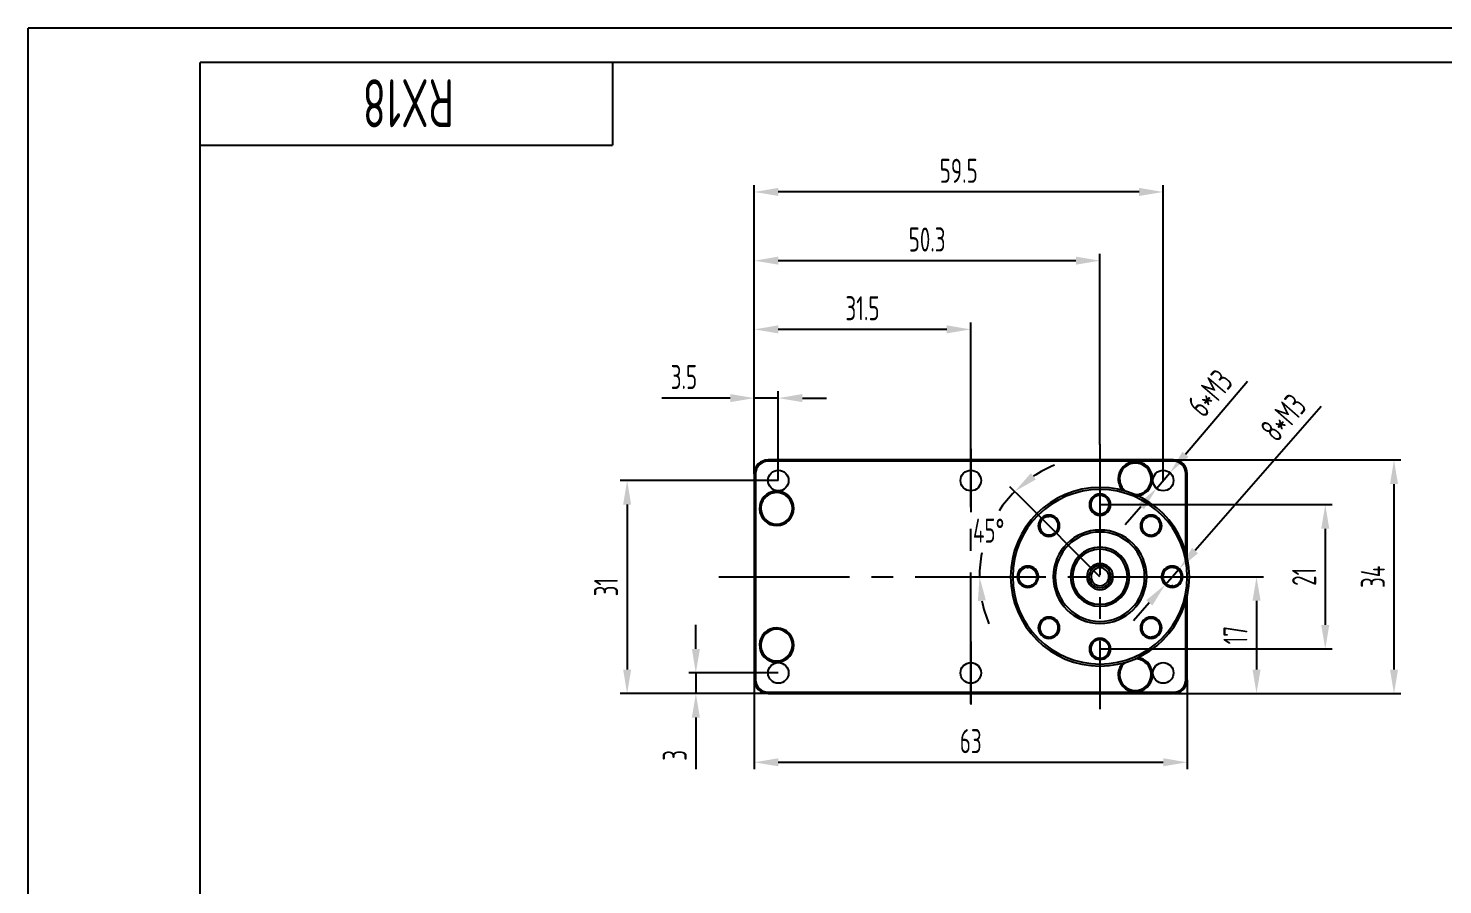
# Model space of a CAD drawing. Header units: inches. Extents: x -25 to 752, y -5 to 292.
# Drawn here: x -25 to 180.8, y 167.4 to 292 of the extents above; entities that cross this region are included whole.
import ezdxf
from ezdxf.enums import TextEntityAlignment as Align

# ---------------------------------------------------------------- set-up
doc = ezdxf.new("R2010")
doc.units = ezdxf.units.IN
doc.header["$MEASUREMENT"] = 0
doc.linetypes.add('CENTER2', pattern=[28.575, 19.05, -3.175, 3.175, -3.175])
for name, color, linetype in [('1轮廓实线层', 7, 'Continuous'), ('2细线层', 4, 'Continuous'), ('3中心线层', 1, 'CENTER2'), ('6文字层', 3, 'Continuous'), ('7标注层', 4, 'Continuous'), ('图框层', 7, 'Continuous')]:
    doc.layers.add(name, color=color, linetype=linetype)
doc.styles.add('PC_TEXTSTYLE', font='ISOCP.SHX', dxfattribs={"width": 0.707, "bigfont": 'GBCBIG.SHX'})
doc.dimstyles.new('GB_ANGULAR', dxfattribs={"dimtxt": 3.5, "dimasz": 3.5, "dimexe": 1, "dimexo": 0, "dimgap": 1.5, "dimtad": 1, "dimtih": 1, "dimtoh": 1, "dimdsep": 46, "dimtxsty": 'PC_TEXTSTYLE', "dimcen": 0, "dimclrd": 256, "dimclrt": 3, "dimadec": 0, "dimazin": 2, "dimtp": 0.1, "dimtm": 0.1, "dimtfac": 0.71, "dimtdec": 3, "dimtmove": 0, "dimatfit": 3, "dimfxl": 1, "dimtfill": 1, "dimarcsym": 0})
doc.dimstyles.new('GB_DIAMETER', dxfattribs={"dimtxt": 3.5, "dimasz": 3.5, "dimexe": 1, "dimexo": 0, "dimgap": 1.5, "dimtad": 1, "dimjust": 4, "dimdsep": 46, "dimtxsty": 'PC_TEXTSTYLE', "dimcen": 0, "dimclrd": 256, "dimclrt": 3, "dimadec": 0, "dimazin": 2, "dimtp": 0.1, "dimtm": 0.1, "dimtfac": 0.71, "dimtdec": 3, "dimtmove": 0, "dimatfit": 2, "dimfxl": 1, "dimtfill": 1, "dimarcsym": 0})
doc.dimstyles.new('GB_LINEAR', dxfattribs={"dimtxt": 3.5, "dimasz": 3.5, "dimexe": 1, "dimexo": 0, "dimgap": 1.5, "dimtad": 1, "dimdsep": 46, "dimtxsty": 'PC_TEXTSTYLE', "dimcen": 0, "dimclrd": 256, "dimclrt": 3, "dimadec": 0, "dimazin": 2, "dimtp": 0.1, "dimtm": 0.1, "dimtfac": 0.71, "dimtdec": 3, "dimtmove": 0, "dimatfit": 3, "dimfxl": 1, "dimtfill": 1, "dimarcsym": 0})

# ---------------------------------------------------------------- blocks, each defined once
blk = doc.blocks.new('ZwmFrameMain_A3^_^无分区图框^_^landscape')
at = {"layer": '1轮廓实线层'}
for p in [(0, 0), (390, 287)]:
    blk.add_line(p, (0, 287), dxfattribs=at)
at = {"layer": '2细线层'}
for p in [(-25, -5), (395, 292)]:
    blk.add_line(p, (-25, 292), dxfattribs=at)
blk = doc.blocks.new('ZwmFrameMain_图样代号')
at = {"layer": '2细线层', "linetype": 'Continuous'}
for p in [(60, 0), (0, -12)]:
    blk.add_line(p, (60, -12), dxfattribs=at)
at = {"layer": '6文字层', "style": 'PC_TEXTSTYLE', "width": 2.827942}
blk.add_attdef('图样代号', text='', height=7, rotation=180, dxfattribs=at).set_placement((58.24, -2.4), (2.35, -2.4), align=Align.FIT)
blk = doc.blocks.new('*D10')
at = {"layer": '7标注层', "color": 0, "lineweight": -2}
for p, q in [((141.71, 229.18), (174.71, 229.18)), ((141.71, 195.18), (174.71, 195.18))]:
    blk.add_line(p, q, dxfattribs=at)
at = {"layer": '7标注层', "lineweight": -2}
blk.add_line((173.71, 225.68), (173.71, 198.68), dxfattribs=at)
at = {"layer": '7标注层'}
for points in [[(174.3, 225.68), (173.13, 225.68), (173.71, 229.18)], [(173.13, 198.68), (174.3, 198.68), (173.71, 195.18)]]:
    blk.add_solid(points, dxfattribs=at)
at = {"layer": 'Defpoints', "color": 0}
for p in [(141.71, 229.18), (141.71, 195.18), (173.71, 195.18)]:
    blk.add_point(p, dxfattribs=at)
at = {"layer": '7标注层', "color": 3, "insert": (170.64, 212.18), "char_height": 3.5, "attachment_point": 5, "rotation": 90, "style": 'PC_TEXTSTYLE', "bg_fill": 3, "box_fill_scale": 1.25, "bg_fill_color": 257, "bg_fill_transparency": 0}
blk.add_mtext('34', dxfattribs=at)
blk = doc.blocks.new('*D11')
at = {"layer": '7标注层', "color": 0, "lineweight": -2}
for p, q in [((80.63, 227.18), (80.63, 249.18)), ((112.13, 226.18), (112.13, 249.18))]:
    blk.add_line(p, q, dxfattribs=at)
at = {"layer": '7标注层', "lineweight": -2}
blk.add_line((108.63, 248.18), (84.13, 248.18), dxfattribs=at)
at = {"layer": '7标注层'}
for points in [[(84.13, 248.77), (84.13, 247.6), (80.63, 248.18)], [(108.63, 247.6), (108.63, 248.77), (112.13, 248.18)]]:
    blk.add_solid(points, dxfattribs=at)
at = {"layer": 'Defpoints', "color": 0}
for p in [(80.63, 248.18), (80.63, 227.18), (112.13, 226.18)]:
    blk.add_point(p, dxfattribs=at)
at = {"layer": '7标注层', "color": 3, "insert": (96.38, 251.26), "char_height": 3.5, "attachment_point": 5, "style": 'PC_TEXTSTYLE', "bg_fill": 3, "box_fill_scale": 1.25, "bg_fill_color": 257, "bg_fill_transparency": 0}
blk.add_mtext('31.5', dxfattribs=at)
blk = doc.blocks.new('*D12')
at = {"layer": '7标注层', "color": 0, "lineweight": -2}
for p, q in [((80.63, 227.18), (80.63, 239.18)), ((84.13, 226.18), (84.13, 239.18))]:
    blk.add_line(p, q, dxfattribs=at)
at = {"layer": '7标注层', "lineweight": -2}
for p, q in [((77.13, 238.18), (67.17, 238.18)), ((84.13, 238.18), (80.63, 238.18)), ((87.63, 238.18), (91.13, 238.18))]:
    blk.add_line(p, q, dxfattribs=at)
at = {"layer": '7标注层'}
for points in [[(77.13, 237.6), (77.13, 238.77), (80.63, 238.18)], [(87.63, 238.77), (87.63, 237.6), (84.13, 238.18)]]:
    blk.add_solid(points, dxfattribs=at)
at = {"layer": 'Defpoints', "color": 0}
for p in [(80.63, 238.18), (80.63, 227.18), (84.13, 226.18)]:
    blk.add_point(p, dxfattribs=at)
at = {"layer": '7标注层', "color": 3, "insert": (70.4, 241.26), "char_height": 3.5, "attachment_point": 5, "style": 'PC_TEXTSTYLE', "bg_fill": 3, "box_fill_scale": 1.25, "bg_fill_color": 257, "bg_fill_transparency": 0}
blk.add_mtext('3.5', dxfattribs=at)
blk = doc.blocks.new('*D13')
at = {"layer": '7标注层', "color": 0, "lineweight": -2}
for p, q in [((80.63, 227.18), (80.63, 269.18)), ((140.13, 226.18), (140.13, 269.18))]:
    blk.add_line(p, q, dxfattribs=at)
at = {"layer": '7标注层', "lineweight": -2}
blk.add_line((136.63, 268.18), (84.13, 268.18), dxfattribs=at)
at = {"layer": '7标注层'}
for points in [[(84.13, 268.77), (84.13, 267.6), (80.63, 268.18)], [(136.63, 267.6), (136.63, 268.77), (140.13, 268.18)]]:
    blk.add_solid(points, dxfattribs=at)
at = {"layer": 'Defpoints', "color": 0}
for p in [(80.63, 268.18), (80.63, 227.18), (140.13, 226.18)]:
    blk.add_point(p, dxfattribs=at)
at = {"layer": '7标注层', "color": 3, "insert": (110.38, 271.26), "char_height": 3.5, "attachment_point": 5, "style": 'PC_TEXTSTYLE', "bg_fill": 3, "box_fill_scale": 1.25, "bg_fill_color": 257, "bg_fill_transparency": 0}
blk.add_mtext('59.5', dxfattribs=at)
blk = doc.blocks.new('*D14')
at = {"layer": '7标注层', "color": 0, "lineweight": -2}
for p, q in [((80.63, 197.18), (80.63, 184.18)), ((143.63, 197.18), (143.63, 184.18))]:
    blk.add_line(p, q, dxfattribs=at)
at = {"layer": '7标注层', "lineweight": -2}
blk.add_line((84.13, 185.18), (140.13, 185.18), dxfattribs=at)
at = {"layer": '7标注层'}
for points in [[(84.13, 185.77), (84.13, 184.6), (80.63, 185.18)], [(140.13, 184.6), (140.13, 185.77), (143.63, 185.18)]]:
    blk.add_solid(points, dxfattribs=at)
at = {"layer": 'Defpoints', "color": 0}
for p in [(80.63, 197.18), (143.63, 197.18), (143.63, 185.18)]:
    blk.add_point(p, dxfattribs=at)
at = {"layer": '7标注层', "color": 3, "insert": (112.13, 188.26), "char_height": 3.5, "attachment_point": 5, "style": 'PC_TEXTSTYLE', "bg_fill": 3, "box_fill_scale": 1.25, "bg_fill_color": 257, "bg_fill_transparency": 0}
blk.add_mtext('63', dxfattribs=at)
blk = doc.blocks.new('*D15')
at = {"layer": '7标注层', "color": 0, "lineweight": -2}
for p, q in [((84.13, 226.18), (61.13, 226.18)), ((82.63, 195.18), (61.13, 195.18))]:
    blk.add_line(p, q, dxfattribs=at)
at = {"layer": '7标注层', "lineweight": -2}
blk.add_line((62.13, 222.68), (62.13, 198.68), dxfattribs=at)
at = {"layer": '7标注层'}
for points in [[(62.72, 222.68), (61.55, 222.68), (62.13, 226.18)], [(61.55, 198.68), (62.72, 198.68), (62.13, 195.18)]]:
    blk.add_solid(points, dxfattribs=at)
at = {"layer": 'Defpoints', "color": 0}
for p in [(84.13, 226.18), (62.13, 195.18), (82.63, 195.18)]:
    blk.add_point(p, dxfattribs=at)
at = {"layer": '7标注层', "color": 3, "insert": (59.06, 210.68), "char_height": 3.5, "attachment_point": 5, "rotation": 90, "style": 'PC_TEXTSTYLE', "bg_fill": 3, "box_fill_scale": 1.25, "bg_fill_color": 257, "bg_fill_transparency": 0}
blk.add_mtext('31', dxfattribs=at)
blk = doc.blocks.new('*D16')
at = {"layer": '7标注层', "lineweight": -2}
for p, q in [((72.13, 201.68), (72.13, 205.18)), ((72.13, 198.18), (72.13, 195.18)), ((72.13, 191.68), (72.13, 184.19))]:
    blk.add_line(p, q, dxfattribs=at)
at = {"layer": '7标注层', "color": 0, "lineweight": -2}
for p, q in [((84.13, 198.18), (71.13, 198.18)), ((82.63, 195.18), (71.13, 195.18))]:
    blk.add_line(p, q, dxfattribs=at)
at = {"layer": '7标注层'}
for points in [[(71.55, 201.68), (72.72, 201.68), (72.13, 198.18)], [(72.72, 191.68), (71.55, 191.68), (72.13, 195.18)]]:
    blk.add_solid(points, dxfattribs=at)
at = {"layer": 'Defpoints', "color": 0}
for p in [(84.13, 198.18), (72.13, 195.18), (82.63, 195.18)]:
    blk.add_point(p, dxfattribs=at)
at = {"layer": '7标注层', "color": 3, "insert": (69.06, 186.19), "char_height": 3.5, "attachment_point": 5, "rotation": 90, "style": 'PC_TEXTSTYLE', "bg_fill": 3, "box_fill_scale": 1.25, "bg_fill_color": 257, "bg_fill_transparency": 0}
blk.add_mtext('3', dxfattribs=at)
blk = doc.blocks.new('*D17')
at = {"layer": '7标注层', "color": 0, "lineweight": -2}
for p, q in [((148.11, 212.18), (154.71, 212.18)), ((148.11, 195.18), (154.71, 195.18))]:
    blk.add_line(p, q, dxfattribs=at)
at = {"layer": '7标注层', "lineweight": -2}
blk.add_line((153.71, 208.68), (153.71, 198.68), dxfattribs=at)
at = {"layer": '7标注层'}
for points in [[(154.3, 208.68), (153.13, 208.68), (153.71, 212.18)], [(153.13, 198.68), (154.3, 198.68), (153.71, 195.18)]]:
    blk.add_solid(points, dxfattribs=at)
at = {"layer": 'Defpoints', "color": 0}
for p in [(148.11, 212.18), (148.11, 195.18), (153.71, 195.18)]:
    blk.add_point(p, dxfattribs=at)
at = {"layer": '7标注层', "color": 3, "insert": (150.64, 203.68), "char_height": 3.5, "attachment_point": 5, "rotation": 90, "style": 'PC_TEXTSTYLE', "bg_fill": 3, "box_fill_scale": 1.25, "bg_fill_color": 257, "bg_fill_transparency": 0}
blk.add_mtext('17', dxfattribs=at)
blk = doc.blocks.new('*D26')
at = {"layer": '7标注层', "color": 0, "lineweight": -2}
for p, q in [((130.93, 222.68), (164.71, 222.68)), ((130.93, 201.68), (164.71, 201.68))]:
    blk.add_line(p, q, dxfattribs=at)
at = {"layer": '7标注层', "lineweight": -2}
blk.add_line((163.71, 219.18), (163.71, 205.18), dxfattribs=at)
at = {"layer": '7标注层'}
for points in [[(164.3, 219.18), (163.13, 219.18), (163.71, 222.68)], [(163.13, 205.18), (164.3, 205.18), (163.71, 201.68)]]:
    blk.add_solid(points, dxfattribs=at)
at = {"layer": 'Defpoints', "color": 0}
for p in [(130.93, 222.68), (130.93, 201.68), (163.71, 201.68)]:
    blk.add_point(p, dxfattribs=at)
at = {"layer": '7标注层', "color": 3, "insert": (160.64, 212.18), "char_height": 3.5, "attachment_point": 5, "rotation": 90, "style": 'PC_TEXTSTYLE', "bg_fill": 3, "box_fill_scale": 1.25, "bg_fill_color": 257, "bg_fill_transparency": 0}
blk.add_mtext('21', dxfattribs=at)
blk = doc.blocks.new('*D27')
at = {"layer": '7标注层', "color": 0, "lineweight": -2}
blk.add_line((119.6, 223.52), (117.83, 225.29), dxfattribs=at)
at = {"layer": '7标注层', "lineweight": -2}
for start, end in [(112.0935, 123.5471), (135.0007, 146.7676), (168.6172, 180), (191.4536, 202.9072)]:
    blk.add_arc((130.93, 212.18), 17.54, start, end, dxfattribs=at)
at = {"layer": '7标注层'}
for points in [[(120.87, 227.25), (121.61, 226.35), (118.53, 224.59)], [(114.33, 208.76), (113.17, 208.64), (113.4, 212.18)]]:
    blk.add_solid(points, dxfattribs=at)
at = {"layer": 'Defpoints', "color": 0}
for p in [(119.6, 223.52), (115.12, 219.77), (75.45, 212.18), (130.93, 212.18), (148.11, 212.18)]:
    blk.add_point(p, dxfattribs=at)
at = {"layer": '7标注层', "color": 3, "insert": (114.73, 218.9), "char_height": 3.5, "attachment_point": 5, "style": 'PC_TEXTSTYLE'}
blk.add_mtext('45%%d', dxfattribs=at)
blk = doc.blocks.new('*D28')
at = {"layer": '7标注层', "lineweight": -2}
for p, q in [((152.42, 240.6), (143.38, 229.99)), ((139.16, 225.04), (141.11, 227.33)), ((136.89, 222.38), (134.62, 219.72))]:
    blk.add_line(p, q, dxfattribs=at)
at = {"layer": '7标注层'}
for points in [[(142.93, 230.37), (143.82, 229.61), (141.11, 227.33)], [(137.34, 222), (136.45, 222.76), (139.16, 225.04)]]:
    blk.add_solid(points, dxfattribs=at)
at = {"layer": 'Defpoints', "color": 0}
for p in [(141.11, 227.33), (139.16, 225.04)]:
    blk.add_point(p, dxfattribs=at)
at = {"layer": '7标注层', "color": 3, "insert": (146.94, 238.91), "char_height": 3.5, "attachment_point": 5, "rotation": 49.5603, "style": 'PC_TEXTSTYLE', "bg_fill": 3, "box_fill_scale": 1.25, "bg_fill_color": 257, "bg_fill_transparency": 0}
blk.add_mtext('6*M3', dxfattribs=at)
blk = doc.blocks.new('*D29')
at = {"layer": '7标注层', "lineweight": -2}
for p, q in [((163.13, 236.97), (144.76, 215.98)), ((140.41, 211.02), (142.46, 213.35)), ((138.11, 208.38), (135.8, 205.75))]:
    blk.add_line(p, q, dxfattribs=at)
at = {"layer": '7标注层'}
for points in [[(144.32, 216.37), (145.2, 215.6), (142.46, 213.35)], [(138.55, 208), (137.67, 208.77), (140.41, 211.02)]]:
    blk.add_solid(points, dxfattribs=at)
at = {"layer": 'Defpoints', "color": 0}
for p in [(142.46, 213.35), (140.41, 211.02)]:
    blk.add_point(p, dxfattribs=at)
at = {"layer": '7标注层', "color": 3, "insert": (157.62, 235.35), "char_height": 3.5, "attachment_point": 5, "rotation": 48.8049, "style": 'PC_TEXTSTYLE', "bg_fill": 3, "box_fill_scale": 1.25, "bg_fill_color": 257, "bg_fill_transparency": 0}
blk.add_mtext('8*M3', dxfattribs=at)
blk = doc.blocks.new('*D31')
at = {"layer": '7标注层', "color": 0, "lineweight": -2}
for p, q in [((80.63, 227.18), (80.63, 259.18)), ((130.93, 231.45), (130.93, 259.18))]:
    blk.add_line(p, q, dxfattribs=at)
at = {"layer": '7标注层', "lineweight": -2}
blk.add_line((127.43, 258.18), (84.13, 258.18), dxfattribs=at)
at = {"layer": '7标注层'}
for points in [[(84.13, 258.77), (84.13, 257.6), (80.63, 258.18)], [(127.43, 257.6), (127.43, 258.77), (130.93, 258.18)]]:
    blk.add_solid(points, dxfattribs=at)
at = {"layer": 'Defpoints', "color": 0}
for p in [(80.63, 258.18), (130.93, 231.45), (80.63, 227.18)]:
    blk.add_point(p, dxfattribs=at)
at = {"layer": '7标注层', "color": 3, "insert": (105.78, 261.26), "char_height": 3.5, "attachment_point": 5, "style": 'PC_TEXTSTYLE', "bg_fill": 3, "box_fill_scale": 1.25, "bg_fill_color": 257, "bg_fill_transparency": 0}
blk.add_mtext('50.3', dxfattribs=at)

msp = doc.modelspace()

# ---------------------------------------------------------------- linework, layer by layer
at = {"color": 7, "linetype": 'Continuous', "lineweight": 25}
for p, q in [((141.634, 229.185), (82.634, 229.185)), ((141.634, 228.985), (82.634, 228.985)), ((80.634, 227.185), (80.634, 197.185)), ((80.834, 227.185), (80.834, 197.185)), ((143.434, 215.755), (143.434, 227.185)), ((143.634, 214.961), (143.634, 227.185)), ((132.284, 222.685), (132.256, 222.827)), ((132.269, 222.761), (132.271, 222.618)), ((124.464, 220.564), (124.343, 220.645)), ((124.4, 220.607), (124.502, 220.507)), ((131.418, 221.424), (131.479, 221.265)), ((124.743, 219.06), (124.898, 218.99)), ((137.809, 218.376), (137.74, 218.221)), ((139.357, 218.719), (139.257, 218.617)), ((139.314, 218.655), (139.394, 218.775)), ((120.434, 213.535), (120.292, 213.506)), ((120.358, 213.519), (120.501, 213.521)), ((121.695, 212.668), (121.854, 212.729)), ((143.634, 212.184), (143.634, 212.185)), ((140.174, 211.701), (140.015, 211.64)), ((143.434, 197.185), (143.434, 208.614)), ((143.634, 197.185), (143.634, 209.408)), ((124.059, 205.993), (124.129, 206.148)), ((122.555, 205.714), (122.474, 205.594)), ((122.512, 205.65), (122.612, 205.752)), ((137.126, 205.309), (136.971, 205.379)), ((137.469, 203.762), (137.367, 203.862)), ((137.404, 203.805), (137.525, 203.724)), ((129.584, 201.685), (129.613, 201.542)), ((129.6, 201.608), (129.598, 201.751)), ((130.451, 202.945), (130.39, 203.104)), ((82.634, 195.385), (141.634, 195.385)), ((82.634, 195.185), (141.634, 195.185))]:
    msp.add_line(p, q, dxfattribs=at)
for centre, radius, start, end in [((82.634, 227.185), 2, 90, 180), ((82.634, 227.185), 1.8, 90, 180), ((136.084, 226.435), 2.5, 3.03532, 180), ((136.084, 226.435), 2.3, 0, 180), ((141.634, 227.185), 2, 0, 90), ((141.634, 227.185), 1.8, 0, 90), ((136.084, 226.435), 2.5, 180, 222.03766), ((136.084, 226.435), 2.3, 180, 231.06151), ((83.884, 222.135), 2.5, 93.02728, 0), ((83.884, 222.135), 2.3, 86.48007, 180), ((83.884, 222.135), 2.3, 0, 86.48007), ((83.884, 222.135), 2.5, 0, 79.90266), ((136.084, 226.435), 2.5, 278.22227, 349.89884), ((130.934, 222.685), 1.55, 0, 180), ((130.934, 222.685), 1.55, 180, 0), ((130.934, 222.685), 1.35, 290.97646, 0), ((130.934, 222.685), 1.35, 0, 46.17646), ((83.884, 222.135), 2.3, 180, 0), ((123.51, 219.609), 1.55, 45, 225), ((123.51, 219.609), 1.55, 225, 45), ((123.51, 219.609), 1.35, 45, 91.17646), ((123.51, 219.609), 1.35, 335.97646, 45), ((138.359, 219.609), 1.55, 135, 315), ((138.359, 219.609), 1.55, 315, 135), ((130.934, 212.185), 6.8, 90, 270), ((130.934, 212.185), 6.5, 90, 270), ((130.934, 212.185), 6.8, 270, 90), ((130.934, 212.185), 6.5, 270, 90), ((138.359, 219.609), 1.35, 245.97646, 315), ((138.359, 219.609), 1.35, 315, 1.17646), ((130.934, 212.185), 4.3, 90, 270), ((130.934, 212.185), 4, 90, 270), ((130.934, 212.185), 4.3, 270, 90), ((130.934, 212.185), 4, 270, 90), ((130.934, 212.185), 1.9, 90, 270), ((130.934, 212.185), 1.9, 270, 90), ((120.434, 212.185), 1.55, 90, 270), ((120.434, 212.185), 1.35, 90, 136.17646), ((120.434, 212.185), 1.55, 270, 90), ((120.434, 212.185), 1.35, 20.97646, 90), ((130.934, 212.185), 1.6, 90, 270), ((130.934, 212.185), 1.3, 0, 180), ((130.934, 212.185), 1.3, 180, 0), ((130.934, 212.185), 1.6, 270, 90), ((123.51, 204.76), 1.55, 135, 315), ((123.51, 204.76), 1.55, 315, 135), ((123.51, 204.76), 1.35, 65.97646, 135), ((138.359, 204.76), 1.55, 45, 225), ((138.359, 204.76), 1.55, 225, 45), ((83.884, 202.235), 2.5, 0, 266.97301), ((83.884, 202.235), 2.3, 0, 180), ((123.51, 204.76), 1.35, 135, 181.17646), ((138.359, 204.76), 1.35, 155.97646, 225), ((138.359, 204.76), 1.35, 225, 271.17646), ((83.884, 202.235), 2.3, 180, 273.51253), ((83.884, 202.235), 2.3, 273.51253, 0), ((83.884, 202.235), 2.5, 280.0975, 0), ((130.934, 201.685), 1.55, 0, 180), ((130.934, 201.685), 1.55, 180, 0), ((130.934, 201.685), 1.35, 110.97646, 180), ((130.934, 201.685), 1.35, 180, 226.17646), ((136.084, 197.935), 2.3, 128.93849, 180), ((136.084, 197.935), 2.3, 0, 90.80157), ((136.084, 197.935), 2.5, 10.1012, 81.77773), ((136.084, 197.935), 2.5, 137.96234, 180), ((136.084, 197.935), 2.5, 180, 356.96488), ((136.084, 197.935), 2.3, 180, 0), ((82.634, 197.185), 2, 180, 270), ((82.634, 197.185), 1.8, 180, 270), ((141.634, 197.185), 1.8, 270, 0), ((141.634, 197.185), 2, 270, 0)]:
    msp.add_arc(centre, radius, start, end, dxfattribs=at)
for points in [[(138.553, 226.185), (138.557, 226.268), (138.563, 226.351), (138.569, 226.435)], [(138.569, 197.935), (138.563, 198.019), (138.557, 198.101), (138.553, 198.185)]]:
    msp.add_open_spline(points, degree=3, dxfattribs=at)
for points, knots in [([(138.569, 226.435), (138.571, 226.457), (138.575, 226.501), (138.579, 226.545), (138.581, 226.567)], [0, 0, 0, 0, 0.4968301, 1, 1, 1, 1]), ([(84.036, 224.609), (83.989, 224.612), (83.894, 224.618), (83.8, 224.627), (83.752, 224.631)], [0, 0, 0, 0, 0.4974933, 1, 1, 1, 1]), ([(84.323, 224.596), (84.275, 224.597), (84.18, 224.6), (84.084, 224.606), (84.036, 224.609)], [0, 0, 0, 0, 0.5023015, 1, 1, 1, 1]), ([(138.546, 225.996), (138.547, 226.028), (138.549, 226.09), (138.552, 226.153), (138.553, 226.185)], [0, 0, 0, 0, 0.5024829, 1, 1, 1, 1]), ([(131.479, 221.265), (131.247, 221.183), (130.997, 221.159), (130.518, 221.229), (130.288, 221.323), (129.902, 221.605), (129.744, 221.792), (129.536, 222.216), (129.485, 222.452), (129.491, 222.685)], [0, 0, 0, 0, 0.25, 0.25, 0.5, 0.5, 0.75, 0.75, 1, 1, 1, 1]), ([(129.491, 222.685), (129.499, 222.965), (129.591, 223.241), (129.909, 223.693), (130.134, 223.87), (130.64, 224.069), (130.92, 224.091), (131.443, 223.98), (131.685, 223.846), (131.869, 223.659)], [0, 0, 0, 0, 0.25, 0.25, 0.5, 0.5, 0.75, 0.75, 1, 1, 1, 1]), ([(131.877, 223.647), (131.741, 223.754), (131.466, 223.972), (130.933, 224.068), (130.404, 223.965), (129.957, 223.664), (129.645, 223.215), (129.605, 222.861), (129.584, 222.685)], [0, 0, 0, 0, 0.1628907, 0.3303125, 0.4977344, 0.6651563, 0.8325781, 1, 1, 1, 1]), ([(129.584, 222.685), (129.584, 222.467), (129.638, 222.249), (129.841, 221.863), (129.99, 221.696), (130.349, 221.449), (130.559, 221.37), (130.992, 221.318), (131.214, 221.346), (131.418, 221.424)], [0, 0, 0, 0, 0.25, 0.25, 0.5, 0.5, 0.75, 0.75, 1, 1, 1, 1]), ([(132.179, 222.163), (132.18, 222.165), (132.278, 222.312), (132.281, 222.499), (132.284, 222.685)], [0, 0, 0, 0, 0.0104059, 1, 1, 1, 1]), ([(122.489, 218.589), (122.296, 218.793), (122.166, 219.053), (122.071, 219.597), (122.106, 219.881), (122.323, 220.38), (122.505, 220.594), (122.954, 220.885), (123.219, 220.961), (123.482, 220.959)], [0, 0, 0, 0, 0.25, 0.25, 0.5, 0.5, 0.75, 0.75, 1, 1, 1, 1]), ([(123.496, 220.956), (123.324, 220.936), (122.975, 220.896), (122.53, 220.586), (122.23, 220.139), (122.126, 219.611), (122.223, 219.072), (122.445, 218.794), (122.555, 218.655)], [0, 0, 0, 0, 0.16289066, 0.33031253, 0.4977344, 0.66515626, 0.83257813, 1, 1, 1, 1]), ([(124.758, 220.12), (124.758, 220.122), (124.723, 220.296), (124.593, 220.431), (124.464, 220.564)], [0, 0, 0, 0, 0.0104059, 1, 1, 1, 1]), ([(137.74, 218.221), (137.519, 218.327), (137.325, 218.486), (137.035, 218.875), (136.939, 219.103), (136.865, 219.576), (136.886, 219.819), (137.039, 220.266), (137.169, 220.469), (137.339, 220.629)], [0, 0, 0, 0, 0.25, 0.25, 0.5, 0.5, 0.75, 0.75, 1, 1, 1, 1]), ([(137.404, 220.564), (137.25, 220.41), (137.134, 220.218), (137.005, 219.802), (136.992, 219.578), (137.071, 219.149), (137.164, 218.945), (137.433, 218.603), (137.61, 218.465), (137.809, 218.376)], [0, 0, 0, 0, 0.25, 0.25, 0.5, 0.5, 0.75, 0.75, 1, 1, 1, 1]), ([(137.339, 220.629), (137.543, 220.823), (137.803, 220.952), (138.347, 221.048), (138.631, 221.013), (139.129, 220.796), (139.343, 220.614), (139.634, 220.165), (139.711, 219.9), (139.709, 219.637)], [0, 0, 0, 0, 0.25, 0.25, 0.5, 0.5, 0.75, 0.75, 1, 1, 1, 1]), ([(139.706, 219.596), (139.707, 219.6), (139.743, 219.777), (139.623, 220.141), (139.343, 220.588), (138.888, 220.889), (138.361, 220.992), (137.822, 220.896), (137.544, 220.674), (137.404, 220.564)], [0, 0, 0, 0, 0.0042472, 0.170206, 0.3361648, 0.5021236, 0.6680824, 0.8340412, 1, 1, 1, 1]), ([(124.898, 218.99), (124.792, 218.769), (124.633, 218.575), (124.244, 218.285), (124.016, 218.19), (123.543, 218.115), (123.299, 218.137), (122.853, 218.289), (122.65, 218.42), (122.489, 218.589)], [0, 0, 0, 0, 0.25, 0.25, 0.5, 0.5, 0.75, 0.75, 1, 1, 1, 1]), ([(122.555, 218.655), (122.709, 218.5), (122.901, 218.385), (123.317, 218.255), (123.541, 218.242), (123.97, 218.321), (124.174, 218.414), (124.516, 218.684), (124.654, 218.861), (124.743, 219.06)], [0, 0, 0, 0, 0.25, 0.25, 0.5, 0.5, 0.75, 0.75, 1, 1, 1, 1]), ([(138.87, 218.361), (138.872, 218.361), (139.046, 218.395), (139.181, 218.526), (139.314, 218.655)], [0, 0, 0, 0, 0.0104059, 1, 1, 1, 1]), ([(120.434, 210.742), (120.154, 210.749), (119.878, 210.841), (119.425, 211.159), (119.249, 211.384), (119.05, 211.89), (119.028, 212.17), (119.139, 212.693), (119.273, 212.935), (119.46, 213.119)], [0, 0, 0, 0, 0.25, 0.25, 0.5, 0.5, 0.75, 0.75, 1, 1, 1, 1]), ([(119.472, 213.127), (119.364, 212.992), (119.147, 212.717), (119.051, 212.183), (119.154, 211.654), (119.455, 211.207), (119.904, 210.895), (120.258, 210.855), (120.434, 210.835)], [0, 0, 0, 0, 0.16289066, 0.33031253, 0.4977344, 0.66515626, 0.83257813, 1, 1, 1, 1]), ([(120.956, 213.429), (120.954, 213.43), (120.807, 213.529), (120.62, 213.532), (120.434, 213.535)], [0, 0, 0, 0, 0.0104059, 1, 1, 1, 1]), ([(121.854, 212.729), (121.935, 212.497), (121.96, 212.247), (121.89, 211.768), (121.796, 211.539), (121.514, 211.152), (121.327, 210.995), (120.903, 210.786), (120.667, 210.735), (120.434, 210.742)], [0, 0, 0, 0, 0.25, 0.25, 0.5, 0.5, 0.75, 0.75, 1, 1, 1, 1]), ([(120.434, 210.835), (120.652, 210.835), (120.87, 210.888), (121.256, 211.091), (121.423, 211.24), (121.67, 211.599), (121.749, 211.809), (121.801, 212.242), (121.773, 212.464), (121.695, 212.668)], [0, 0, 0, 0, 0.25, 0.25, 0.5, 0.5, 0.75, 0.75, 1, 1, 1, 1]), ([(122.999, 206.008), (122.997, 206.008), (122.823, 205.974), (122.688, 205.843), (122.555, 205.714)], [0, 0, 0, 0, 0.0104059, 1, 1, 1, 1]), ([(124.464, 203.805), (124.618, 203.959), (124.734, 204.151), (124.864, 204.568), (124.877, 204.791), (124.798, 205.22), (124.705, 205.424), (124.435, 205.767), (124.258, 205.904), (124.059, 205.993)], [0, 0, 0, 0, 0.25, 0.25, 0.5, 0.5, 0.75, 0.75, 1, 1, 1, 1]), ([(124.129, 206.148), (124.35, 206.042), (124.544, 205.883), (124.833, 205.494), (124.929, 205.266), (125.004, 204.793), (124.982, 204.55), (124.83, 204.103), (124.699, 203.9), (124.53, 203.74)], [0, 0, 0, 0, 0.25, 0.25, 0.5, 0.5, 0.75, 0.75, 1, 1, 1, 1]), ([(136.971, 205.379), (137.076, 205.6), (137.236, 205.794), (137.625, 206.084), (137.853, 206.179), (138.326, 206.254), (138.569, 206.232), (139.016, 206.08), (139.219, 205.949), (139.379, 205.78)], [0, 0, 0, 0, 0.25, 0.25, 0.5, 0.5, 0.75, 0.75, 1, 1, 1, 1]), ([(139.314, 205.714), (139.16, 205.869), (138.968, 205.984), (138.551, 206.114), (138.328, 206.127), (137.899, 206.048), (137.695, 205.955), (137.352, 205.685), (137.215, 205.509), (137.126, 205.309)], [0, 0, 0, 0, 0.25, 0.25, 0.5, 0.5, 0.75, 0.75, 1, 1, 1, 1]), ([(122.162, 204.773), (122.161, 204.769), (122.126, 204.592), (122.245, 204.228), (122.526, 203.781), (122.981, 203.48), (123.508, 203.377), (124.047, 203.474), (124.325, 203.695), (124.464, 203.805)], [0, 0, 0, 0, 0.0042472, 0.170206, 0.3361648, 0.5021236, 0.6680824, 0.8340412, 1, 1, 1, 1]), ([(124.53, 203.74), (124.326, 203.546), (124.066, 203.417), (123.522, 203.321), (123.238, 203.356), (122.739, 203.573), (122.525, 203.755), (122.234, 204.204), (122.158, 204.469), (122.16, 204.732)], [0, 0, 0, 0, 0.25, 0.25, 0.5, 0.5, 0.75, 0.75, 1, 1, 1, 1]), ([(137.111, 204.249), (137.111, 204.247), (137.145, 204.073), (137.276, 203.938), (137.404, 203.805)], [0, 0, 0, 0, 0.0104059, 1, 1, 1, 1]), ([(138.346, 203.413), (138.35, 203.412), (138.527, 203.376), (138.891, 203.495), (139.338, 203.776), (139.639, 204.231), (139.742, 204.758), (139.645, 205.297), (139.424, 205.575), (139.314, 205.714)], [0, 0, 0, 0, 0.0042472, 0.170206, 0.3361648, 0.5021236, 0.6680824, 0.8340412, 1, 1, 1, 1]), ([(139.379, 205.78), (139.572, 205.576), (139.702, 205.316), (139.798, 204.772), (139.763, 204.488), (139.546, 203.989), (139.364, 203.776), (138.915, 203.484), (138.65, 203.408), (138.387, 203.41)], [0, 0, 0, 0, 0.25, 0.25, 0.5, 0.5, 0.75, 0.75, 1, 1, 1, 1]), ([(129.69, 202.206), (129.689, 202.204), (129.59, 202.057), (129.587, 201.87), (129.584, 201.685)], [0, 0, 0, 0, 0.0104059, 1, 1, 1, 1]), ([(129.972, 200.741), (129.975, 200.737), (130.074, 200.587), (130.417, 200.414), (130.931, 200.297), (131.466, 200.405), (131.911, 200.705), (132.224, 201.154), (132.264, 201.508), (132.284, 201.685)], [0, 0, 0, 0, 0.0042472, 0.170206, 0.3361648, 0.5021236, 0.6680824, 0.8340412, 1, 1, 1, 1]), ([(132.377, 201.685), (132.37, 201.404), (132.278, 201.128), (131.96, 200.676), (131.735, 200.499), (131.229, 200.3), (130.949, 200.278), (130.426, 200.389), (130.184, 200.523), (130, 200.711)], [0, 0, 0, 0, 0.25, 0.25, 0.5, 0.5, 0.75, 0.75, 1, 1, 1, 1]), ([(130.39, 203.104), (130.622, 203.186), (130.871, 203.21), (131.351, 203.14), (131.58, 203.046), (131.967, 202.764), (132.124, 202.577), (132.333, 202.153), (132.384, 201.917), (132.377, 201.685)], [0, 0, 0, 0, 0.25, 0.25, 0.5, 0.5, 0.75, 0.75, 1, 1, 1, 1]), ([(132.284, 201.685), (132.284, 201.902), (132.231, 202.12), (132.028, 202.506), (131.879, 202.673), (131.52, 202.92), (131.31, 202.999), (130.877, 203.051), (130.655, 203.023), (130.451, 202.945)], [0, 0, 0, 0, 0.25, 0.25, 0.5, 0.5, 0.75, 0.75, 1, 1, 1, 1]), ([(83.752, 199.738), (83.796, 199.742), (83.89, 199.751), (83.985, 199.757), (84.036, 199.76)], [0, 0, 0, 0, 0.4672193, 1, 1, 1, 1]), ([(84.036, 199.76), (84.084, 199.763), (84.18, 199.769), (84.275, 199.772), (84.323, 199.773)], [0, 0, 0, 0, 0.4977071, 1, 1, 1, 1]), ([(138.553, 198.185), (138.552, 198.216), (138.549, 198.279), (138.547, 198.342), (138.546, 198.373)], [0, 0, 0, 0, 0.4975227, 1, 1, 1, 1]), ([(138.581, 197.802), (138.579, 197.824), (138.575, 197.869), (138.571, 197.913), (138.569, 197.935)], [0, 0, 0, 0, 0.5031892, 1, 1, 1, 1])]:
    msp.add_open_spline(points, degree=3, knots=knots, dxfattribs=at)

# ---------------------------------------------------------------- block references
at = {"layer": '图框层'}
ref = msp.add_blockref('ZwmFrameMain_图样代号', (0, 287), dxfattribs=at)
ref.add_attrib('图样代号', 'RX18', dxfattribs={"layer": '6文字层', "height": 7, "rotation": 180, "style": 'PC_TEXTSTYLE', "width": 0.707}).set_placement((30.293, 284.597), align=Align.CENTER)

# ---------------------------------------------------------------- next in the draw order: dimensions: what is measured, and where the dimension line sits
at = {"layer": '7标注层'}
dim = msp.add_linear_dim(base=(173.714, 195.185), p1=(141.714, 229.183), p2=(141.714, 195.185), angle=90, dimstyle='GB_LINEAR', override={"dimscale": 1, "dimgap": 1.5, "dimtad": 1, "dimjust": 0, "dimdec": 2, "dimlfac": 1, "dimse1": 0, "dimse2": 0, "dimsd1": 0, "dimsd2": 0, "dimclrd": 256, "dimclre": 0, "dimtofl": 1, "dimtvp": 0.1}, dxfattribs=at)
dim.commit()
dim.dimension.update_dxf_attribs({"geometry": '*D10', "text_midpoint": (170.639, 212.184)})

# ---------------------------------------------------------------- next in the draw order: linework, layer by layer
at = {"color": 7, "linetype": 'Continuous', "lineweight": 25}
for p, q in [((141.511, 210.85), (141.368, 210.848)), ((141.434, 210.835), (141.577, 210.863))]:
    msp.add_line(p, q, dxfattribs=at)
msp.add_circle((140.134, 226.185), 1.5)
for centre, radius, start, end in [((130.934, 212.185), 12.7, 0, 180), ((130.934, 212.185), 13, 180, 0), ((130.934, 212.185), 12.7, 180, 0), ((141.434, 212.185), 1.55, 90, 270), ((141.434, 212.185), 1.55, 270, 90), ((141.434, 212.185), 1.35, 200.97646, 270), ((141.434, 212.185), 1.35, 270, 316.17646)]:
    msp.add_arc(centre, radius, start, end, dxfattribs=at)
for points, knots in [([(140.015, 211.64), (139.933, 211.872), (139.909, 212.122), (139.979, 212.601), (140.073, 212.83), (140.354, 213.217), (140.542, 213.374), (140.966, 213.583), (141.201, 213.634), (141.434, 213.627)], [0, 0, 0, 0, 0.25, 0.25, 0.5, 0.5, 0.75, 0.75, 1, 1, 1, 1]), ([(141.434, 213.535), (141.216, 213.535), (140.999, 213.481), (140.613, 213.278), (140.445, 213.129), (140.199, 212.77), (140.119, 212.56), (140.068, 212.127), (140.096, 211.905), (140.174, 211.701)], [0, 0, 0, 0, 0.25, 0.25, 0.5, 0.5, 0.75, 0.75, 1, 1, 1, 1]), ([(141.434, 213.627), (141.715, 213.62), (141.991, 213.528), (142.443, 213.21), (142.62, 212.985), (142.818, 212.479), (142.841, 212.199), (142.729, 211.676), (142.596, 211.434), (142.408, 211.25)], [0, 0, 0, 0, 0.25, 0.25, 0.5, 0.5, 0.75, 0.75, 1, 1, 1, 1]), ([(142.378, 211.222), (142.382, 211.225), (142.532, 211.324), (142.705, 211.667), (142.822, 212.181), (142.713, 212.716), (142.414, 213.161), (141.964, 213.474), (141.611, 213.514), (141.434, 213.535)], [0, 0, 0, 0, 0.0042472, 0.170206, 0.3361648, 0.5021236, 0.6680824, 0.8340412, 1, 1, 1, 1]), ([(140.913, 210.94), (140.915, 210.939), (141.062, 210.84), (141.249, 210.837), (141.434, 210.835)], [0, 0, 0, 0, 0.0104059, 1, 1, 1, 1])]:
    msp.add_open_spline(points, degree=3, knots=knots, dxfattribs=at)

# ---------------------------------------------------------------- next in the draw order: block references
at = {"layer": '图框层'}
msp.add_blockref('ZwmFrameMain_A3^_^无分区图框^_^landscape', (0, 0), dxfattribs=at)

# ---------------------------------------------------------------- next in the draw order: dimensions: what is measured, and where the dimension line sits
at = {"layer": '7标注层'}
dim = msp.add_linear_dim(base=(62.134, 195.185), p1=(84.134, 226.185), p2=(82.634, 195.185), angle=90, dimstyle='GB_LINEAR', override={"dimscale": 1, "dimgap": 1.5, "dimtad": 1, "dimjust": 0, "dimdec": 2, "dimlfac": 1, "dimse1": 0, "dimse2": 0, "dimsd1": 0, "dimsd2": 0, "dimclrd": 256, "dimclre": 0, "dimtofl": 1, "dimtvp": 0.1}, dxfattribs=at)
dim.commit()
dim.dimension.update_dxf_attribs({"geometry": '*D15', "text_midpoint": (59.059, 210.685)})

# ---------------------------------------------------------------- next in the draw order: linework, layer by layer
at = {"layer": '3中心线层'}
msp.add_line((75.453, 212.185), (148.111, 212.185), dxfattribs=at)

# ---------------------------------------------------------------- next in the draw order: dimensions: what is measured, and where the dimension line sits
at = {"layer": '7标注层'}
for base, p1, p2, picture, middle in [((80.634, 248.185), (112.134, 226.185), (80.634, 227.185), '*D11', (96.384, 251.26)), ((143.634, 185.185), (80.634, 197.185), (143.634, 197.185), '*D14', (112.134, 188.26))]:
    dim = msp.add_linear_dim(base=base, p1=p1, p2=p2, dimstyle='GB_LINEAR', override={"dimscale": 1, "dimgap": 1.5, "dimtad": 1, "dimjust": 0, "dimdec": 2, "dimlfac": 1, "dimse1": 0, "dimse2": 0, "dimsd1": 0, "dimsd2": 0, "dimclrd": 256, "dimclre": 0, "dimtofl": 1, "dimtvp": 0.1}, dxfattribs=at)
    dim.commit()
    dim.dimension.update_dxf_attribs({"geometry": picture, "text_midpoint": middle})

# ---------------------------------------------------------------- next in the draw order: linework, layer by layer
for centre in [(112.134, 198.185), (140.134, 198.185)]:
    msp.add_circle(centre, 1.5)
at = {"layer": '3中心线层'}
msp.add_line((112.134, 202.785), (112.134, 193.585), dxfattribs=at)

# ---------------------------------------------------------------- next in the draw order: dimensions: what is measured, and where the dimension line sits
at = {"layer": '7标注层'}
dim = msp.add_linear_dim(base=(80.634, 238.185), p1=(84.134, 226.185), p2=(80.634, 227.185), dimstyle='GB_LINEAR', override={"dimscale": 1, "dimgap": 1.5, "dimtad": 1, "dimjust": 0, "dimdec": 2, "dimlfac": 1, "dimse1": 0, "dimse2": 0, "dimsd1": 0, "dimsd2": 0, "dimclrd": 256, "dimclre": 0, "dimtofl": 1, "dimtvp": 0.1}, dxfattribs=at)
dim.commit()
dim.dimension.update_dxf_attribs({"geometry": '*D12', "text_midpoint": (70.402, 241.26)})
for base, p1, p2, picture, middle in [((153.714, 195.185), (148.111, 212.185), (148.111, 195.185), '*D17', (150.639, 203.685)), ((72.134, 195.185), (84.134, 198.185), (82.634, 195.185), '*D16', (69.059, 186.19))]:
    dim = msp.add_linear_dim(base=base, p1=p1, p2=p2, angle=90, dimstyle='GB_LINEAR', override={"dimscale": 1, "dimgap": 1.5, "dimtad": 1, "dimjust": 0, "dimdec": 2, "dimlfac": 1, "dimse1": 0, "dimse2": 0, "dimsd1": 0, "dimsd2": 0, "dimclrd": 256, "dimclre": 0, "dimtofl": 1, "dimtvp": 0.1}, dxfattribs=at)
    dim.commit()
    dim.dimension.update_dxf_attribs({"geometry": picture, "text_midpoint": middle})

# ---------------------------------------------------------------- next in the draw order: linework, layer by layer
msp.add_circle((84.134, 198.185), 1.5)

# ---------------------------------------------------------------- next in the draw order: dimensions: what is measured, and where the dimension line sits
dim = msp.add_linear_dim(base=(80.634, 268.185), p1=(140.134, 226.185), p2=(80.634, 227.185), dimstyle='GB_LINEAR', override={"dimscale": 1, "dimgap": 1.5, "dimtad": 1, "dimjust": 0, "dimdec": 2, "dimlfac": 1, "dimse1": 0, "dimse2": 0, "dimsd1": 0, "dimsd2": 0, "dimclrd": 256, "dimclre": 0, "dimtofl": 1, "dimtvp": 0.1}, dxfattribs=at)
dim.commit()
dim.dimension.update_dxf_attribs({"geometry": '*D13', "text_midpoint": (110.384, 271.26)})

# ---------------------------------------------------------------- next in the draw order: linework, layer by layer
for centre in [(84.134, 226.185), (112.134, 226.185)]:
    msp.add_circle(centre, 1.5)
at = {"color": 7, "linetype": 'Continuous', "lineweight": 25}
for centre, radius, start, end in [((136.084, 226.435), 2.3, 269.19843, 0), ((130.934, 212.185), 13, 0, 180)]:
    msp.add_arc(centre, radius, start, end, dxfattribs=at)
at = {"layer": '3中心线层'}
for p, q in [((112.134, 193.738), (112.134, 231.807)), ((112.134, 230.785), (112.134, 221.585)), ((130.934, 231.455), (130.934, 192.933))]:
    msp.add_line(p, q, dxfattribs=at)

# ---------------------------------------------------------------- next in the draw order: dimensions: what is measured, and where the dimension line sits
at = {"layer": '7标注层'}
dim = msp.add_linear_dim(base=(163.714, 201.685), p1=(130.934, 222.685), p2=(130.934, 201.685), angle=90, dimstyle='GB_LINEAR', override={"dimscale": 1, "dimgap": 1.5, "dimtad": 1, "dimjust": 0, "dimdec": 2, "dimlfac": 1, "dimse1": 0, "dimse2": 0, "dimsd1": 0, "dimsd2": 0, "dimclrd": 256, "dimclre": 0, "dimtofl": 1, "dimtvp": 0.1}, dxfattribs=at)
dim.commit()
dim.dimension.update_dxf_attribs({"geometry": '*D26', "text_midpoint": (160.639, 212.185)})

# ---------------------------------------------------------------- next in the draw order: linework, layer by layer
at = {"layer": '3中心线层'}
msp.add_line((130.935, 212.185), (119.599, 223.52), dxfattribs=at)

# ---------------------------------------------------------------- next in the draw order: dimensions: what is measured, and where the dimension line sits
at = {"layer": '7标注层'}
dim = msp.add_angular_dim_2l(base=(115.12, 219.766), line1=((130.935, 212.185), (119.599, 223.52)), line2=((75.453, 212.185), (148.111, 212.185)), dimstyle='GB_ANGULAR', override={"dimscale": 1, "dimgap": 1.5, "dimtad": 1, "dimjust": 0, "dimse1": 0, "dimse2": 0, "dimsd1": 0, "dimsd2": 0, "dimadec": 2, "dimtofl": 1, "dimtvp": 0.1, "dimtfill": 0}, dxfattribs=at)
dim.commit()
dim.dimension.update_dxf_attribs({"geometry": '*D27', "text_midpoint": (114.732, 218.896)})

# ---------------------------------------------------------------- next in the draw order: dimensions: what is measured, and where the dimension line sits
dim = msp.add_linear_dim(base=(80.634, 258.185), p1=(130.934, 231.455), p2=(80.634, 227.185), dimstyle='GB_LINEAR', override={"dimscale": 1, "dimgap": 1.5, "dimtad": 1, "dimjust": 0, "dimdec": 2, "dimlfac": 1, "dimse1": 0, "dimse2": 0, "dimsd1": 0, "dimsd2": 0, "dimclrd": 256, "dimclre": 0, "dimtofl": 1, "dimtvp": 0.1}, dxfattribs=at)
dim.commit()
dim.dimension.update_dxf_attribs({"geometry": '*D31', "text_midpoint": (105.784, 261.261)})
dim = msp.add_diameter_dim_2p(p1=(139.161, 225.043), p2=(141.107, 227.326), text='6*M<>', dimstyle='GB_DIAMETER', override={"dimscale": 1, "dimgap": 1.5, "dimtad": 1, "dimjust": 4, "dimtih": 0, "dimtoh": 0, "dimdec": 2, "dimlfac": 1, "dimpost": '<>', "dimcen": 0, "dimse1": 0, "dimse2": 0, "dimsd1": 0, "dimsd2": 0, "dimtix": 0, "dimtofl": 1, "dimatfit": 0, "dimtvp": 0.1}, dxfattribs=at)
dim.commit()
dim.dimension.update_dxf_attribs({"geometry": '*D28', "text_midpoint": (149.282, 236.917), "dimtype": 163})

# ---------------------------------------------------------------- next in the draw order: dimensions: what is measured, and where the dimension line sits
dim = msp.add_diameter_dim_2p(p1=(140.414, 211.018), p2=(142.455, 213.351), text='8*M3', dimstyle='GB_DIAMETER', override={"dimscale": 1, "dimgap": 1.5, "dimtad": 1, "dimjust": 4, "dimtih": 0, "dimtoh": 0, "dimdec": 2, "dimlfac": 1, "dimpost": '<>', "dimcen": 0, "dimse1": 0, "dimse2": 0, "dimsd1": 0, "dimsd2": 0, "dimtix": 0, "dimtofl": 1, "dimatfit": 0, "dimtvp": 0.1}, dxfattribs=at)
dim.commit()
dim.dimension.update_dxf_attribs({"geometry": '*D29', "text_midpoint": (159.939, 233.326), "dimtype": 163})

doc.saveas('drawing.dxf')
